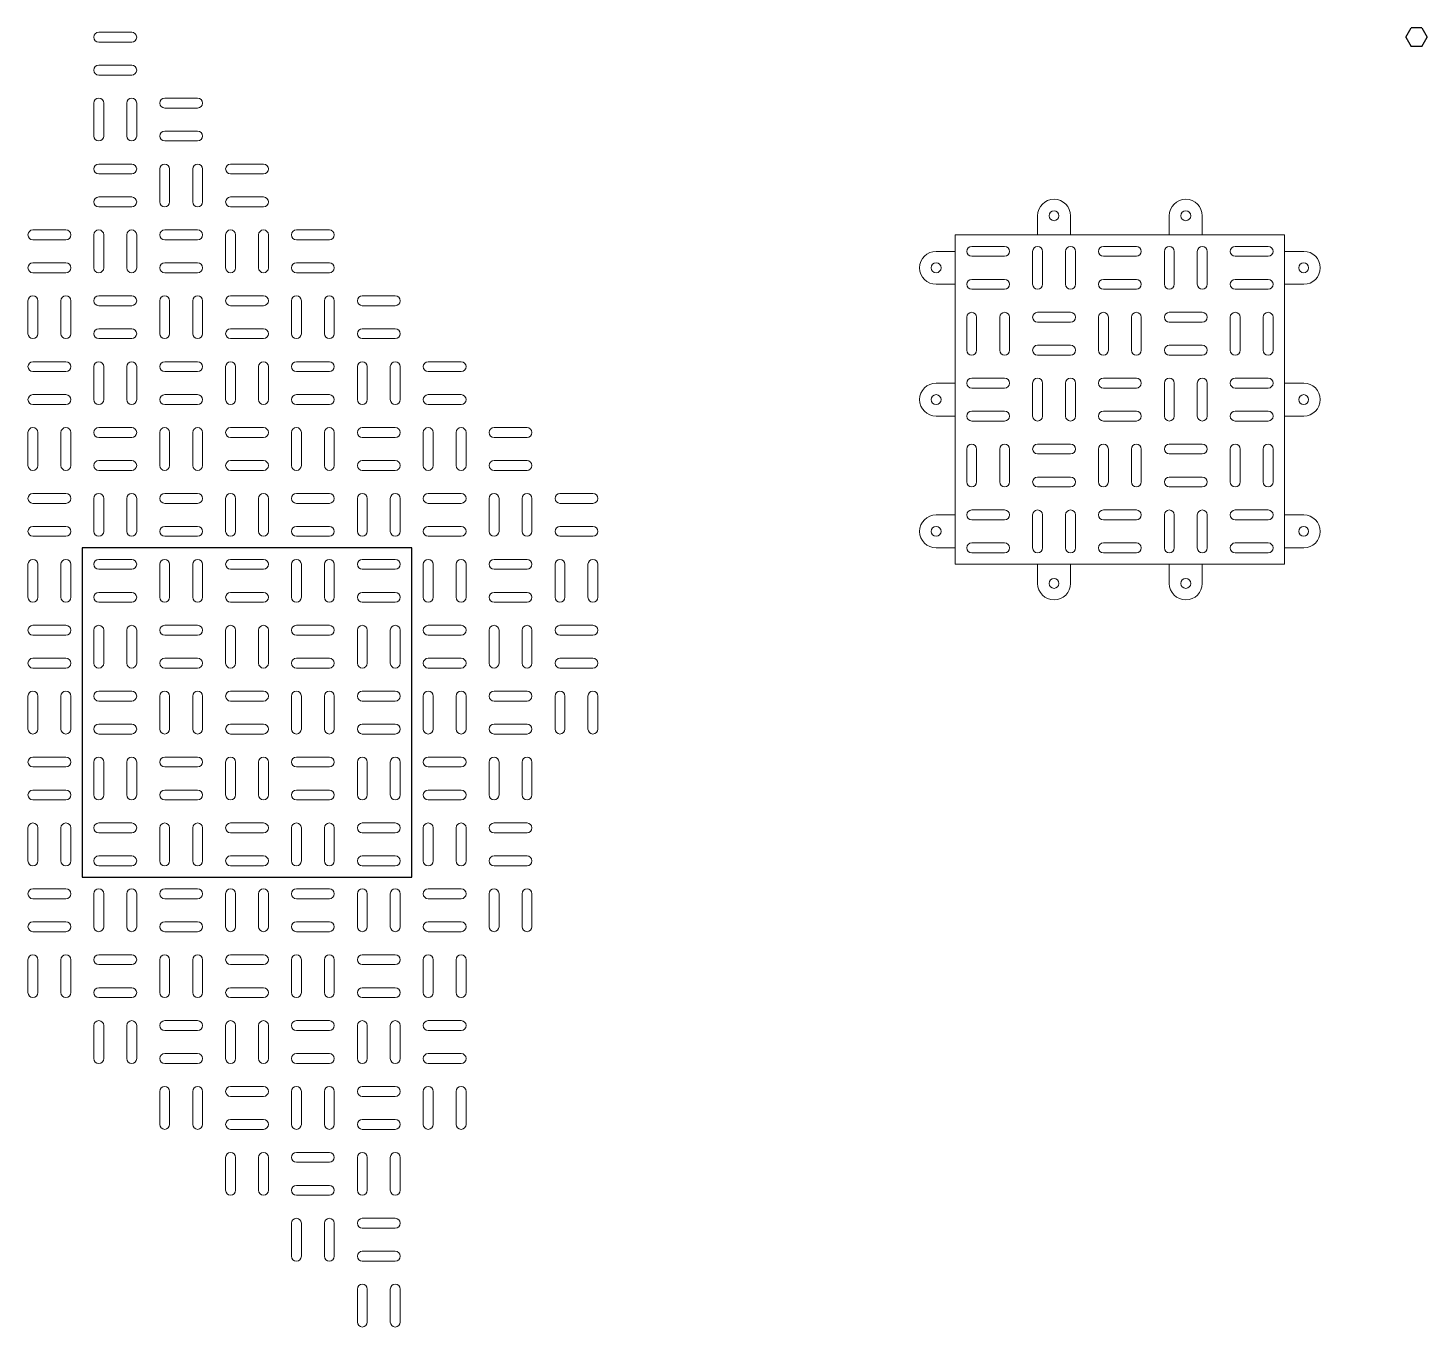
# Model space of a CAD drawing. Header units: millimetres. Extents: x -240 to 1172, y -616 to 250.
# Drawn here: x 568.5 to 993.2, y -581.5 to -187.2 of the extents above; entities that cross this region are included whole.
import ezdxf

# ---------------------------------------------------------------- set-up
doc = ezdxf.new("R2010")
doc.units = ezdxf.units.MM
doc.layers.get('0').update_dxf_attribs({"lineweight": 25, "true_color": 0xffffff})
doc.layers.add('20', color=3, linetype='Continuous', true_color=0x00ff00)
doc.layers.add('lazerCut', color=1, linetype='Continuous', lineweight=0, true_color=0xff0000)

# ---------------------------------------------------------------- blocks, each defined once
blk = doc.blocks.new('block 2')
at = {"layer": '20'}
for p, q in [((0, 6.47), (-2.8, 4.85)), ((-2.8, 1.62), (-2.8, 4.85)), ((0, 6.47), (2.8, 4.85)), ((2.8, 1.62), (2.8, 4.85)), ((-2.8, 1.62), (0, 0)), ((2.8, 1.62), (0, 0))]:
    blk.add_line(p, q, dxfattribs=at)
blk = doc.blocks.new('block 3')
at = {"layer": '20'}
blk.add_blockref('block 2', (0, -3.23), dxfattribs=at)

msp = doc.modelspace()

# ---------------------------------------------------------------- linework, layer by layer
for p, q in [((685, -345), (585, -345)), ((585, -345), (585, -445)), ((685, -445), (685, -345)), ((585, -445), (685, -445))]:
    msp.add_line(p, q)
at = {"layer": 'lazerCut'}
for p, q in [((600, -188.5), (590, -188.5)), ((590, -191.5), (600, -191.5)), ((600, -198.5), (590, -198.5)), ((590, -201.5), (600, -201.5)), ((588.5, -210), (588.5, -220)), ((591.5, -220), (591.5, -210)), ((598.5, -210), (598.5, -220)), ((601.5, -220), (601.5, -210)), ((620, -208.5), (610, -208.5)), ((610, -211.5), (620, -211.5)), ((620, -218.5), (610, -218.5)), ((610, -221.5), (620, -221.5)), ((600, -228.5), (590, -228.5)), ((640, -228.5), (630, -228.5)), ((590, -231.5), (600, -231.5)), ((608.5, -230), (608.5, -240)), ((611.5, -240), (611.5, -230)), ((618.5, -230), (618.5, -240)), ((621.5, -240), (621.5, -230)), ((630, -231.5), (640, -231.5)), ((600, -238.5), (590, -238.5)), ((590, -241.5), (600, -241.5)), ((640, -238.5), (630, -238.5)), ((630, -241.5), (640, -241.5)), ((875, -250), (875, -244.2)), ((885, -250), (885, -244.2)), ((915, -250), (915, -244.2)), ((925, -250), (925, -244.2)), ((580, -248.5), (570, -248.5)), ((588.5, -250), (588.5, -260)), ((591.5, -260), (591.5, -250)), ((598.5, -250), (598.5, -260)), ((601.5, -260), (601.5, -250)), ((620, -248.5), (610, -248.5)), ((628.5, -250), (628.5, -260)), ((631.5, -260), (631.5, -250)), ((638.5, -250), (638.5, -260)), ((641.5, -260), (641.5, -250)), ((660, -248.5), (650, -248.5)), ((950, -250), (850, -250)), ((850, -250), (850, -350)), ((950, -350), (950, -250)), ((570, -251.5), (580, -251.5)), ((610, -251.5), (620, -251.5)), ((650, -251.5), (660, -251.5)), ((865, -253.5), (855, -253.5)), ((905, -253.5), (895, -253.5)), ((945, -253.5), (935, -253.5)), ((580, -258.5), (570, -258.5)), ((620, -258.5), (610, -258.5)), ((660, -258.5), (650, -258.5)), ((850, -255), (844.2, -255)), ((855, -256.5), (865, -256.5)), ((873.5, -255), (873.5, -265)), ((876.5, -265), (876.5, -255)), ((883.5, -255), (883.5, -265)), ((886.5, -265), (886.5, -255)), ((895, -256.5), (905, -256.5)), ((913.5, -255), (913.5, -265)), ((916.5, -265), (916.5, -255)), ((923.5, -255), (923.5, -265)), ((926.5, -265), (926.5, -255)), ((935, -256.5), (945, -256.5)), ((950, -255), (955.8, -255)), ((570, -261.5), (580, -261.5)), ((610, -261.5), (620, -261.5)), ((650, -261.5), (660, -261.5)), ((850, -265), (844.2, -265)), ((865, -263.5), (855, -263.5)), ((855, -266.5), (865, -266.5)), ((905, -263.5), (895, -263.5)), ((895, -266.5), (905, -266.5)), ((945, -263.5), (935, -263.5)), ((935, -266.5), (945, -266.5)), ((950, -265), (955.8, -265)), ((568.5, -270), (568.5, -280)), ((571.5, -280), (571.5, -270)), ((578.5, -270), (578.5, -280)), ((581.5, -280), (581.5, -270)), ((600, -268.5), (590, -268.5)), ((590, -271.5), (600, -271.5)), ((608.5, -270), (608.5, -280)), ((611.5, -280), (611.5, -270)), ((618.5, -270), (618.5, -280)), ((621.5, -280), (621.5, -270)), ((640, -268.5), (630, -268.5)), ((630, -271.5), (640, -271.5)), ((648.5, -270), (648.5, -280)), ((651.5, -280), (651.5, -270)), ((658.5, -270), (658.5, -280)), ((661.5, -280), (661.5, -270)), ((680, -268.5), (670, -268.5)), ((670, -271.5), (680, -271.5)), ((853.5, -275), (853.5, -285)), ((856.5, -285), (856.5, -275)), ((863.5, -275), (863.5, -285)), ((866.5, -285), (866.5, -275)), ((885, -273.5), (875, -273.5)), ((893.5, -275), (893.5, -285)), ((896.5, -285), (896.5, -275)), ((903.5, -275), (903.5, -285)), ((906.5, -285), (906.5, -275)), ((925, -273.5), (915, -273.5)), ((933.5, -275), (933.5, -285)), ((936.5, -285), (936.5, -275)), ((943.5, -275), (943.5, -285)), ((946.5, -285), (946.5, -275)), ((600, -278.5), (590, -278.5)), ((640, -278.5), (630, -278.5)), ((680, -278.5), (670, -278.5)), ((875, -276.5), (885, -276.5)), ((915, -276.5), (925, -276.5)), ((590, -281.5), (600, -281.5)), ((630, -281.5), (640, -281.5)), ((670, -281.5), (680, -281.5)), ((885, -283.5), (875, -283.5)), ((925, -283.5), (915, -283.5)), ((580, -288.5), (570, -288.5)), ((620, -288.5), (610, -288.5)), ((660, -288.5), (650, -288.5)), ((700, -288.5), (690, -288.5)), ((875, -286.5), (885, -286.5)), ((915, -286.5), (925, -286.5)), ((570, -291.5), (580, -291.5)), ((588.5, -290), (588.5, -300)), ((591.5, -300), (591.5, -290)), ((598.5, -290), (598.5, -300)), ((601.5, -300), (601.5, -290)), ((610, -291.5), (620, -291.5)), ((628.5, -290), (628.5, -300)), ((631.5, -300), (631.5, -290)), ((638.5, -290), (638.5, -300)), ((641.5, -300), (641.5, -290)), ((650, -291.5), (660, -291.5)), ((668.5, -290), (668.5, -300)), ((671.5, -300), (671.5, -290)), ((678.5, -290), (678.5, -300)), ((681.5, -300), (681.5, -290)), ((690, -291.5), (700, -291.5)), ((850, -295), (844.2, -295)), ((865, -293.5), (855, -293.5)), ((855, -296.5), (865, -296.5)), ((873.5, -295), (873.5, -305)), ((876.5, -305), (876.5, -295)), ((883.5, -295), (883.5, -305)), ((886.5, -305), (886.5, -295)), ((905, -293.5), (895, -293.5)), ((895, -296.5), (905, -296.5)), ((913.5, -295), (913.5, -305)), ((916.5, -305), (916.5, -295)), ((923.5, -295), (923.5, -305)), ((926.5, -305), (926.5, -295)), ((945, -293.5), (935, -293.5)), ((935, -296.5), (945, -296.5)), ((950, -295), (955.8, -295)), ((580, -298.5), (570, -298.5)), ((570, -301.5), (580, -301.5)), ((620, -298.5), (610, -298.5)), ((610, -301.5), (620, -301.5)), ((660, -298.5), (650, -298.5)), ((650, -301.5), (660, -301.5)), ((700, -298.5), (690, -298.5)), ((690, -301.5), (700, -301.5)), ((850, -305), (844.2, -305)), ((865, -303.5), (855, -303.5)), ((905, -303.5), (895, -303.5)), ((945, -303.5), (935, -303.5)), ((950, -305), (955.8, -305)), ((568.5, -310), (568.5, -320)), ((571.5, -320), (571.5, -310)), ((578.5, -310), (578.5, -320)), ((581.5, -320), (581.5, -310)), ((600, -308.5), (590, -308.5)), ((608.5, -310), (608.5, -320)), ((611.5, -320), (611.5, -310)), ((618.5, -310), (618.5, -320)), ((621.5, -320), (621.5, -310)), ((640, -308.5), (630, -308.5)), ((648.5, -310), (648.5, -320)), ((651.5, -320), (651.5, -310)), ((658.5, -310), (658.5, -320)), ((661.5, -320), (661.5, -310)), ((680, -308.5), (670, -308.5)), ((688.5, -310), (688.5, -320)), ((691.5, -320), (691.5, -310)), ((698.5, -310), (698.5, -320)), ((701.5, -320), (701.5, -310)), ((720, -308.5), (710, -308.5)), ((855, -306.5), (865, -306.5)), ((895, -306.5), (905, -306.5)), ((935, -306.5), (945, -306.5)), ((590, -311.5), (600, -311.5)), ((630, -311.5), (640, -311.5)), ((670, -311.5), (680, -311.5)), ((710, -311.5), (720, -311.5)), ((885, -313.5), (875, -313.5)), ((925, -313.5), (915, -313.5)), ((600, -318.5), (590, -318.5)), ((640, -318.5), (630, -318.5)), ((680, -318.5), (670, -318.5)), ((720, -318.5), (710, -318.5)), ((853.5, -315), (853.5, -325)), ((856.5, -325), (856.5, -315)), ((863.5, -315), (863.5, -325)), ((866.5, -325), (866.5, -315)), ((875, -316.5), (885, -316.5)), ((893.5, -315), (893.5, -325)), ((896.5, -325), (896.5, -315)), ((903.5, -315), (903.5, -325)), ((906.5, -325), (906.5, -315)), ((915, -316.5), (925, -316.5)), ((933.5, -315), (933.5, -325)), ((936.5, -325), (936.5, -315)), ((943.5, -315), (943.5, -325)), ((946.5, -325), (946.5, -315)), ((590, -321.5), (600, -321.5)), ((630, -321.5), (640, -321.5)), ((670, -321.5), (680, -321.5)), ((710, -321.5), (720, -321.5)), ((885, -323.5), (875, -323.5)), ((875, -326.5), (885, -326.5)), ((925, -323.5), (915, -323.5)), ((915, -326.5), (925, -326.5)), ((580, -328.5), (570, -328.5)), ((588.5, -330), (588.5, -340)), ((591.5, -340), (591.5, -330)), ((598.5, -330), (598.5, -340)), ((601.5, -340), (601.5, -330)), ((620, -328.5), (610, -328.5)), ((628.5, -330), (628.5, -340)), ((631.5, -340), (631.5, -330)), ((638.5, -330), (638.5, -340)), ((641.5, -340), (641.5, -330)), ((660, -328.5), (650, -328.5)), ((668.5, -330), (668.5, -340)), ((671.5, -340), (671.5, -330)), ((678.5, -330), (678.5, -340)), ((681.5, -340), (681.5, -330)), ((700, -328.5), (690, -328.5)), ((708.5, -330), (708.5, -340)), ((711.5, -340), (711.5, -330)), ((718.5, -330), (718.5, -340)), ((721.5, -340), (721.5, -330)), ((740, -328.5), (730, -328.5)), ((570, -331.5), (580, -331.5)), ((610, -331.5), (620, -331.5)), ((650, -331.5), (660, -331.5)), ((690, -331.5), (700, -331.5)), ((730, -331.5), (740, -331.5)), ((850, -335), (844.2, -335)), ((865, -333.5), (855, -333.5)), ((873.5, -335), (873.5, -345)), ((876.5, -345), (876.5, -335)), ((883.5, -335), (883.5, -345)), ((886.5, -345), (886.5, -335)), ((905, -333.5), (895, -333.5)), ((913.5, -335), (913.5, -345)), ((916.5, -345), (916.5, -335)), ((923.5, -335), (923.5, -345)), ((926.5, -345), (926.5, -335)), ((945, -333.5), (935, -333.5)), ((950, -335), (955.8, -335)), ((580, -338.5), (570, -338.5)), ((620, -338.5), (610, -338.5)), ((660, -338.5), (650, -338.5)), ((700, -338.5), (690, -338.5)), ((740, -338.5), (730, -338.5)), ((855, -336.5), (865, -336.5)), ((895, -336.5), (905, -336.5)), ((935, -336.5), (945, -336.5)), ((570, -341.5), (580, -341.5)), ((610, -341.5), (620, -341.5)), ((650, -341.5), (660, -341.5)), ((690, -341.5), (700, -341.5)), ((730, -341.5), (740, -341.5)), ((865, -343.5), (855, -343.5)), ((905, -343.5), (895, -343.5)), ((945, -343.5), (935, -343.5)), ((850, -345), (844.2, -345)), ((855, -346.5), (865, -346.5)), ((895, -346.5), (905, -346.5)), ((935, -346.5), (945, -346.5)), ((950, -345), (955.8, -345)), ((568.5, -350), (568.5, -360)), ((571.5, -360), (571.5, -350)), ((578.5, -350), (578.5, -360)), ((581.5, -360), (581.5, -350)), ((600, -348.5), (590, -348.5)), ((590, -351.5), (600, -351.5)), ((608.5, -350), (608.5, -360)), ((611.5, -360), (611.5, -350)), ((618.5, -350), (618.5, -360)), ((621.5, -360), (621.5, -350)), ((640, -348.5), (630, -348.5)), ((630, -351.5), (640, -351.5)), ((648.5, -350), (648.5, -360)), ((651.5, -360), (651.5, -350)), ((658.5, -350), (658.5, -360)), ((661.5, -360), (661.5, -350)), ((680, -348.5), (670, -348.5)), ((670, -351.5), (680, -351.5)), ((688.5, -350), (688.5, -360)), ((691.5, -360), (691.5, -350)), ((698.5, -350), (698.5, -360)), ((701.5, -360), (701.5, -350)), ((720, -348.5), (710, -348.5)), ((710, -351.5), (720, -351.5)), ((728.5, -350), (728.5, -360)), ((731.5, -360), (731.5, -350)), ((738.5, -350), (738.5, -360)), ((741.5, -360), (741.5, -350)), ((850, -350), (950, -350)), ((875, -350), (875, -355.8)), ((885, -350), (885, -355.8)), ((915, -350), (915, -355.8)), ((925, -350), (925, -355.8)), ((600, -358.5), (590, -358.5)), ((640, -358.5), (630, -358.5)), ((680, -358.5), (670, -358.5)), ((720, -358.5), (710, -358.5)), ((590, -361.5), (600, -361.5)), ((630, -361.5), (640, -361.5)), ((670, -361.5), (680, -361.5)), ((710, -361.5), (720, -361.5)), ((580, -368.5), (570, -368.5)), ((620, -368.5), (610, -368.5)), ((660, -368.5), (650, -368.5)), ((700, -368.5), (690, -368.5)), ((740, -368.5), (730, -368.5)), ((570, -371.5), (580, -371.5)), ((588.5, -370), (588.5, -380)), ((591.5, -380), (591.5, -370)), ((598.5, -370), (598.5, -380)), ((601.5, -380), (601.5, -370)), ((610, -371.5), (620, -371.5)), ((628.5, -370), (628.5, -380)), ((631.5, -380), (631.5, -370)), ((638.5, -370), (638.5, -380)), ((641.5, -380), (641.5, -370)), ((650, -371.5), (660, -371.5)), ((668.5, -370), (668.5, -380)), ((671.5, -380), (671.5, -370)), ((678.5, -370), (678.5, -380)), ((681.5, -380), (681.5, -370)), ((690, -371.5), (700, -371.5)), ((708.5, -370), (708.5, -380)), ((711.5, -380), (711.5, -370)), ((718.5, -370), (718.5, -380)), ((721.5, -380), (721.5, -370)), ((730, -371.5), (740, -371.5)), ((580, -378.5), (570, -378.5)), ((570, -381.5), (580, -381.5)), ((620, -378.5), (610, -378.5)), ((610, -381.5), (620, -381.5)), ((660, -378.5), (650, -378.5)), ((650, -381.5), (660, -381.5)), ((700, -378.5), (690, -378.5)), ((690, -381.5), (700, -381.5)), ((740, -378.5), (730, -378.5)), ((730, -381.5), (740, -381.5)), ((568.5, -390), (568.5, -400)), ((571.5, -400), (571.5, -390)), ((578.5, -390), (578.5, -400)), ((581.5, -400), (581.5, -390)), ((600, -388.5), (590, -388.5)), ((608.5, -390), (608.5, -400)), ((611.5, -400), (611.5, -390)), ((618.5, -390), (618.5, -400)), ((621.5, -400), (621.5, -390)), ((640, -388.5), (630, -388.5)), ((648.5, -390), (648.5, -400)), ((651.5, -400), (651.5, -390)), ((658.5, -390), (658.5, -400)), ((661.5, -400), (661.5, -390)), ((680, -388.5), (670, -388.5)), ((688.5, -390), (688.5, -400)), ((691.5, -400), (691.5, -390)), ((698.5, -390), (698.5, -400)), ((701.5, -400), (701.5, -390)), ((720, -388.5), (710, -388.5)), ((728.5, -390), (728.5, -400)), ((731.5, -400), (731.5, -390)), ((738.5, -390), (738.5, -400)), ((741.5, -400), (741.5, -390)), ((590, -391.5), (600, -391.5)), ((630, -391.5), (640, -391.5)), ((670, -391.5), (680, -391.5)), ((710, -391.5), (720, -391.5)), ((600, -398.5), (590, -398.5)), ((640, -398.5), (630, -398.5)), ((680, -398.5), (670, -398.5)), ((720, -398.5), (710, -398.5)), ((590, -401.5), (600, -401.5)), ((630, -401.5), (640, -401.5)), ((670, -401.5), (680, -401.5)), ((710, -401.5), (720, -401.5)), ((580, -408.5), (570, -408.5)), ((570, -411.5), (580, -411.5)), ((588.5, -410), (588.5, -420)), ((591.5, -420), (591.5, -410)), ((598.5, -410), (598.5, -420)), ((601.5, -420), (601.5, -410)), ((620, -408.5), (610, -408.5)), ((610, -411.5), (620, -411.5)), ((628.5, -410), (628.5, -420)), ((631.5, -420), (631.5, -410)), ((638.5, -410), (638.5, -420)), ((641.5, -420), (641.5, -410)), ((660, -408.5), (650, -408.5)), ((650, -411.5), (660, -411.5)), ((668.5, -410), (668.5, -420)), ((671.5, -420), (671.5, -410)), ((678.5, -410), (678.5, -420)), ((681.5, -420), (681.5, -410)), ((700, -408.5), (690, -408.5)), ((690, -411.5), (700, -411.5)), ((708.5, -410), (708.5, -420)), ((711.5, -420), (711.5, -410)), ((718.5, -410), (718.5, -420)), ((721.5, -420), (721.5, -410)), ((580, -418.5), (570, -418.5)), ((620, -418.5), (610, -418.5)), ((660, -418.5), (650, -418.5)), ((700, -418.5), (690, -418.5)), ((570, -421.5), (580, -421.5)), ((610, -421.5), (620, -421.5)), ((650, -421.5), (660, -421.5)), ((690, -421.5), (700, -421.5)), ((600, -428.5), (590, -428.5)), ((640, -428.5), (630, -428.5)), ((680, -428.5), (670, -428.5)), ((720, -428.5), (710, -428.5)), ((568.5, -430), (568.5, -440)), ((571.5, -440), (571.5, -430)), ((578.5, -430), (578.5, -440)), ((581.5, -440), (581.5, -430)), ((590, -431.5), (600, -431.5)), ((608.5, -430), (608.5, -440)), ((611.5, -440), (611.5, -430)), ((618.5, -430), (618.5, -440)), ((621.5, -440), (621.5, -430)), ((630, -431.5), (640, -431.5)), ((648.5, -430), (648.5, -440)), ((651.5, -440), (651.5, -430)), ((658.5, -430), (658.5, -440)), ((661.5, -440), (661.5, -430)), ((670, -431.5), (680, -431.5)), ((688.5, -430), (688.5, -440)), ((691.5, -440), (691.5, -430)), ((698.5, -430), (698.5, -440)), ((701.5, -440), (701.5, -430)), ((710, -431.5), (720, -431.5)), ((600, -438.5), (590, -438.5)), ((590, -441.5), (600, -441.5)), ((640, -438.5), (630, -438.5)), ((630, -441.5), (640, -441.5)), ((680, -438.5), (670, -438.5)), ((670, -441.5), (680, -441.5)), ((720, -438.5), (710, -438.5)), ((710, -441.5), (720, -441.5)), ((580, -448.5), (570, -448.5)), ((588.5, -450), (588.5, -460)), ((591.5, -460), (591.5, -450)), ((598.5, -450), (598.5, -460)), ((601.5, -460), (601.5, -450)), ((620, -448.5), (610, -448.5)), ((628.5, -450), (628.5, -460)), ((631.5, -460), (631.5, -450)), ((638.5, -450), (638.5, -460)), ((641.5, -460), (641.5, -450)), ((660, -448.5), (650, -448.5)), ((668.5, -450), (668.5, -460)), ((671.5, -460), (671.5, -450)), ((678.5, -450), (678.5, -460)), ((681.5, -460), (681.5, -450)), ((700, -448.5), (690, -448.5)), ((708.5, -450), (708.5, -460)), ((711.5, -460), (711.5, -450)), ((718.5, -450), (718.5, -460)), ((721.5, -460), (721.5, -450)), ((570, -451.5), (580, -451.5)), ((610, -451.5), (620, -451.5)), ((650, -451.5), (660, -451.5)), ((690, -451.5), (700, -451.5)), ((580, -458.5), (570, -458.5)), ((620, -458.5), (610, -458.5)), ((660, -458.5), (650, -458.5)), ((700, -458.5), (690, -458.5)), ((570, -461.5), (580, -461.5)), ((610, -461.5), (620, -461.5)), ((650, -461.5), (660, -461.5)), ((690, -461.5), (700, -461.5)), ((568.5, -470), (568.5, -480)), ((571.5, -480), (571.5, -470)), ((578.5, -470), (578.5, -480)), ((581.5, -480), (581.5, -470)), ((600, -468.5), (590, -468.5)), ((608.5, -470), (608.5, -480)), ((611.5, -480), (611.5, -470)), ((618.5, -470), (618.5, -480)), ((621.5, -480), (621.5, -470)), ((640, -468.5), (630, -468.5)), ((648.5, -470), (648.5, -480)), ((651.5, -480), (651.5, -470)), ((658.5, -470), (658.5, -480)), ((661.5, -480), (661.5, -470)), ((680, -468.5), (670, -468.5)), ((688.5, -470), (688.5, -480)), ((691.5, -480), (691.5, -470)), ((698.5, -470), (698.5, -480)), ((701.5, -480), (701.5, -470)), ((590, -471.5), (600, -471.5)), ((630, -471.5), (640, -471.5)), ((670, -471.5), (680, -471.5)), ((600, -478.5), (590, -478.5)), ((640, -478.5), (630, -478.5)), ((680, -478.5), (670, -478.5)), ((590, -481.5), (600, -481.5)), ((630, -481.5), (640, -481.5)), ((670, -481.5), (680, -481.5)), ((588.5, -490), (588.5, -500)), ((591.5, -500), (591.5, -490)), ((598.5, -490), (598.5, -500)), ((601.5, -500), (601.5, -490)), ((620, -488.5), (610, -488.5)), ((610, -491.5), (620, -491.5)), ((628.5, -490), (628.5, -500)), ((631.5, -500), (631.5, -490)), ((638.5, -490), (638.5, -500)), ((641.5, -500), (641.5, -490)), ((660, -488.5), (650, -488.5)), ((650, -491.5), (660, -491.5)), ((668.5, -490), (668.5, -500)), ((671.5, -500), (671.5, -490)), ((678.5, -490), (678.5, -500)), ((681.5, -500), (681.5, -490)), ((700, -488.5), (690, -488.5)), ((690, -491.5), (700, -491.5)), ((620, -498.5), (610, -498.5)), ((660, -498.5), (650, -498.5)), ((700, -498.5), (690, -498.5)), ((610, -501.5), (620, -501.5)), ((650, -501.5), (660, -501.5)), ((690, -501.5), (700, -501.5)), ((640, -508.5), (630, -508.5)), ((680, -508.5), (670, -508.5)), ((608.5, -510), (608.5, -520)), ((611.5, -520), (611.5, -510)), ((618.5, -510), (618.5, -520)), ((621.5, -520), (621.5, -510)), ((630, -511.5), (640, -511.5)), ((648.5, -510), (648.5, -520)), ((651.5, -520), (651.5, -510)), ((658.5, -510), (658.5, -520)), ((661.5, -520), (661.5, -510)), ((670, -511.5), (680, -511.5)), ((688.5, -510), (688.5, -520)), ((691.5, -520), (691.5, -510)), ((698.5, -510), (698.5, -520)), ((701.5, -520), (701.5, -510)), ((640, -518.5), (630, -518.5)), ((630, -521.5), (640, -521.5)), ((680, -518.5), (670, -518.5)), ((670, -521.5), (680, -521.5)), ((628.5, -530), (628.5, -540)), ((631.5, -540), (631.5, -530)), ((638.5, -530), (638.5, -540)), ((641.5, -540), (641.5, -530)), ((660, -528.5), (650, -528.5)), ((668.5, -530), (668.5, -540)), ((671.5, -540), (671.5, -530)), ((678.5, -530), (678.5, -540)), ((681.5, -540), (681.5, -530)), ((650, -531.5), (660, -531.5)), ((660, -538.5), (650, -538.5)), ((650, -541.5), (660, -541.5)), ((648.5, -550), (648.5, -560)), ((651.5, -560), (651.5, -550)), ((658.5, -550), (658.5, -560)), ((661.5, -560), (661.5, -550)), ((680, -548.5), (670, -548.5)), ((670, -551.5), (680, -551.5)), ((680, -558.5), (670, -558.5)), ((670, -561.5), (680, -561.5)), ((668.5, -570), (668.5, -580)), ((671.5, -580), (671.5, -570)), ((678.5, -570), (678.5, -580)), ((681.5, -580), (681.5, -570))]:
    msp.add_line(p, q, dxfattribs=at)
for centre in [(880, -244.2), (920, -244.2), (844.2, -260), (955.8, -260), (844.2, -300), (955.8, -300), (844.2, -340), (955.8, -340), (880, -355.8), (920, -355.8)]:
    msp.add_circle(centre, 1.5, dxfattribs=at)
for centre, radius, start, end in [((590, -190), 1.5, 90, 270), ((600, -190), 1.5, 270, 90), ((590, -200), 1.5, 90, 270), ((600, -200), 1.5, 270, 90), ((590, -210), 1.5, 0, 180), ((600, -210), 1.5, 0, 180), ((610, -210), 1.5, 90, 270), ((620, -210), 1.5, 270, 90), ((590, -220), 1.5, 180, 0), ((600, -220), 1.5, 180, 0), ((610, -220), 1.5, 90, 270), ((620, -220), 1.5, 270, 90), ((590, -230), 1.5, 90, 270), ((600, -230), 1.5, 270, 90), ((610, -230), 1.5, 0, 180), ((620, -230), 1.5, 0, 180), ((630, -230), 1.5, 90, 270), ((640, -230), 1.5, 270, 90), ((590, -240), 1.5, 90, 270), ((600, -240), 1.5, 270, 90), ((610, -240), 1.5, 180, 0), ((620, -240), 1.5, 180, 0), ((630, -240), 1.5, 90, 270), ((640, -240), 1.5, 270, 90), ((880, -244.2), 5, 0, 180), ((920, -244.2), 5, 0, 180), ((570, -250), 1.5, 90, 270), ((580, -250), 1.5, 270, 90), ((590, -250), 1.5, 0, 180), ((600, -250), 1.5, 0, 180), ((610, -250), 1.5, 90, 270), ((620, -250), 1.5, 270, 90), ((630, -250), 1.5, 0, 180), ((640, -250), 1.5, 0, 180), ((650, -250), 1.5, 90, 270), ((660, -250), 1.5, 270, 90), ((855, -255), 1.5, 90, 270), ((865, -255), 1.5, 270, 90), ((875, -255), 1.5, 0, 180), ((885, -255), 1.5, 0, 180), ((895, -255), 1.5, 90, 270), ((905, -255), 1.5, 270, 90), ((915, -255), 1.5, 0, 180), ((925, -255), 1.5, 0, 180), ((935, -255), 1.5, 90, 270), ((945, -255), 1.5, 270, 90), ((570, -260), 1.5, 90, 270), ((580, -260), 1.5, 270, 90), ((610, -260), 1.5, 90, 270), ((620, -260), 1.5, 270, 90), ((650, -260), 1.5, 90, 270), ((660, -260), 1.5, 270, 90), ((844.2, -260), 5, 90, 270), ((955.8, -260), 5, 270, 90), ((590, -260), 1.5, 180, 0), ((600, -260), 1.5, 180, 0), ((630, -260), 1.5, 180, 0), ((640, -260), 1.5, 180, 0), ((855, -265), 1.5, 90, 270), ((865, -265), 1.5, 270, 90), ((875, -265), 1.5, 180, 0), ((885, -265), 1.5, 180, 0), ((895, -265), 1.5, 90, 270), ((905, -265), 1.5, 270, 90), ((915, -265), 1.5, 180, 0), ((925, -265), 1.5, 180, 0), ((935, -265), 1.5, 90, 270), ((945, -265), 1.5, 270, 90), ((570, -270), 1.5, 0, 180), ((580, -270), 1.5, 0, 180), ((590, -270), 1.5, 90, 270), ((600, -270), 1.5, 270, 90), ((610, -270), 1.5, 0, 180), ((620, -270), 1.5, 0, 180), ((630, -270), 1.5, 90, 270), ((640, -270), 1.5, 270, 90), ((650, -270), 1.5, 0, 180), ((660, -270), 1.5, 0, 180), ((670, -270), 1.5, 90, 270), ((680, -270), 1.5, 270, 90), ((855, -275), 1.5, 0, 180), ((865, -275), 1.5, 0, 180), ((875, -275), 1.5, 90, 270), ((885, -275), 1.5, 270, 90), ((895, -275), 1.5, 0, 180), ((905, -275), 1.5, 0, 180), ((915, -275), 1.5, 90, 270), ((925, -275), 1.5, 270, 90), ((935, -275), 1.5, 0, 180), ((945, -275), 1.5, 0, 180), ((570, -280), 1.5, 180, 0), ((580, -280), 1.5, 180, 0), ((590, -280), 1.5, 90, 270), ((600, -280), 1.5, 270, 90), ((610, -280), 1.5, 180, 0), ((620, -280), 1.5, 180, 0), ((630, -280), 1.5, 90, 270), ((640, -280), 1.5, 270, 90), ((650, -280), 1.5, 180, 0), ((660, -280), 1.5, 180, 0), ((670, -280), 1.5, 90, 270), ((680, -280), 1.5, 270, 90), ((875, -285), 1.5, 90, 270), ((885, -285), 1.5, 270, 90), ((915, -285), 1.5, 90, 270), ((925, -285), 1.5, 270, 90), ((570, -290), 1.5, 90, 270), ((580, -290), 1.5, 270, 90), ((590, -290), 1.5, 0, 180), ((600, -290), 1.5, 0, 180), ((610, -290), 1.5, 90, 270), ((620, -290), 1.5, 270, 90), ((630, -290), 1.5, 0, 180), ((640, -290), 1.5, 0, 180), ((650, -290), 1.5, 90, 270), ((660, -290), 1.5, 270, 90), ((670, -290), 1.5, 0, 180), ((680, -290), 1.5, 0, 180), ((690, -290), 1.5, 90, 270), ((700, -290), 1.5, 270, 90), ((855, -285), 1.5, 180, 0), ((865, -285), 1.5, 180, 0), ((895, -285), 1.5, 180, 0), ((905, -285), 1.5, 180, 0), ((935, -285), 1.5, 180, 0), ((945, -285), 1.5, 180, 0), ((844.2, -300), 5, 90, 270), ((855, -295), 1.5, 90, 270), ((865, -295), 1.5, 270, 90), ((875, -295), 1.5, 0, 180), ((885, -295), 1.5, 0, 180), ((895, -295), 1.5, 90, 270), ((905, -295), 1.5, 270, 90), ((915, -295), 1.5, 0, 180), ((925, -295), 1.5, 0, 180), ((935, -295), 1.5, 90, 270), ((945, -295), 1.5, 270, 90), ((955.8, -300), 5, 270, 90), ((570, -300), 1.5, 90, 270), ((580, -300), 1.5, 270, 90), ((590, -300), 1.5, 180, 0), ((600, -300), 1.5, 180, 0), ((610, -300), 1.5, 90, 270), ((620, -300), 1.5, 270, 90), ((630, -300), 1.5, 180, 0), ((640, -300), 1.5, 180, 0), ((650, -300), 1.5, 90, 270), ((660, -300), 1.5, 270, 90), ((670, -300), 1.5, 180, 0), ((680, -300), 1.5, 180, 0), ((690, -300), 1.5, 90, 270), ((700, -300), 1.5, 270, 90), ((855, -305), 1.5, 90, 270), ((865, -305), 1.5, 270, 90), ((875, -305), 1.5, 180, 0), ((885, -305), 1.5, 180, 0), ((895, -305), 1.5, 90, 270), ((905, -305), 1.5, 270, 90), ((915, -305), 1.5, 180, 0), ((925, -305), 1.5, 180, 0), ((935, -305), 1.5, 90, 270), ((945, -305), 1.5, 270, 90), ((570, -310), 1.5, 0, 180), ((580, -310), 1.5, 0, 180), ((590, -310), 1.5, 90, 270), ((600, -310), 1.5, 270, 90), ((610, -310), 1.5, 0, 180), ((620, -310), 1.5, 0, 180), ((630, -310), 1.5, 90, 270), ((640, -310), 1.5, 270, 90), ((650, -310), 1.5, 0, 180), ((660, -310), 1.5, 0, 180), ((670, -310), 1.5, 90, 270), ((680, -310), 1.5, 270, 90), ((690, -310), 1.5, 0, 180), ((700, -310), 1.5, 0, 180), ((710, -310), 1.5, 90, 270), ((720, -310), 1.5, 270, 90), ((855, -315), 1.5, 0, 180), ((865, -315), 1.5, 0, 180), ((875, -315), 1.5, 90, 270), ((885, -315), 1.5, 270, 90), ((895, -315), 1.5, 0, 180), ((905, -315), 1.5, 0, 180), ((915, -315), 1.5, 90, 270), ((925, -315), 1.5, 270, 90), ((935, -315), 1.5, 0, 180), ((945, -315), 1.5, 0, 180), ((590, -320), 1.5, 90, 270), ((600, -320), 1.5, 270, 90), ((630, -320), 1.5, 90, 270), ((640, -320), 1.5, 270, 90), ((670, -320), 1.5, 90, 270), ((680, -320), 1.5, 270, 90), ((710, -320), 1.5, 90, 270), ((720, -320), 1.5, 270, 90), ((570, -320), 1.5, 180, 0), ((580, -320), 1.5, 180, 0), ((610, -320), 1.5, 180, 0), ((620, -320), 1.5, 180, 0), ((650, -320), 1.5, 180, 0), ((660, -320), 1.5, 180, 0), ((690, -320), 1.5, 180, 0), ((700, -320), 1.5, 180, 0), ((855, -325), 1.5, 180, 0), ((865, -325), 1.5, 180, 0), ((875, -325), 1.5, 90, 270), ((885, -325), 1.5, 270, 90), ((895, -325), 1.5, 180, 0), ((905, -325), 1.5, 180, 0), ((915, -325), 1.5, 90, 270), ((925, -325), 1.5, 270, 90), ((935, -325), 1.5, 180, 0), ((945, -325), 1.5, 180, 0), ((570, -330), 1.5, 90, 270), ((580, -330), 1.5, 270, 90), ((590, -330), 1.5, 0, 180), ((600, -330), 1.5, 0, 180), ((610, -330), 1.5, 90, 270), ((620, -330), 1.5, 270, 90), ((630, -330), 1.5, 0, 180), ((640, -330), 1.5, 0, 180), ((650, -330), 1.5, 90, 270), ((660, -330), 1.5, 270, 90), ((670, -330), 1.5, 0, 180), ((680, -330), 1.5, 0, 180), ((690, -330), 1.5, 90, 270), ((700, -330), 1.5, 270, 90), ((710, -330), 1.5, 0, 180), ((720, -330), 1.5, 0, 180), ((730, -330), 1.5, 90, 270), ((740, -330), 1.5, 270, 90), ((844.2, -340), 5, 90, 270), ((855, -335), 1.5, 90, 270), ((865, -335), 1.5, 270, 90), ((875, -335), 1.5, 0, 180), ((885, -335), 1.5, 0, 180), ((895, -335), 1.5, 90, 270), ((905, -335), 1.5, 270, 90), ((915, -335), 1.5, 0, 180), ((925, -335), 1.5, 0, 180), ((935, -335), 1.5, 90, 270), ((945, -335), 1.5, 270, 90), ((955.8, -340), 5, 270, 90), ((570, -340), 1.5, 90, 270), ((580, -340), 1.5, 270, 90), ((610, -340), 1.5, 90, 270), ((620, -340), 1.5, 270, 90), ((650, -340), 1.5, 90, 270), ((660, -340), 1.5, 270, 90), ((690, -340), 1.5, 90, 270), ((700, -340), 1.5, 270, 90), ((730, -340), 1.5, 90, 270), ((740, -340), 1.5, 270, 90), ((590, -340), 1.5, 180, 0), ((600, -340), 1.5, 180, 0), ((630, -340), 1.5, 180, 0), ((640, -340), 1.5, 180, 0), ((670, -340), 1.5, 180, 0), ((680, -340), 1.5, 180, 0), ((710, -340), 1.5, 180, 0), ((720, -340), 1.5, 180, 0), ((855, -345), 1.5, 90, 270), ((865, -345), 1.5, 270, 90), ((895, -345), 1.5, 90, 270), ((905, -345), 1.5, 270, 90), ((935, -345), 1.5, 90, 270), ((945, -345), 1.5, 270, 90), ((875, -345), 1.5, 180, 0), ((885, -345), 1.5, 180, 0), ((915, -345), 1.5, 180, 0), ((925, -345), 1.5, 180, 0), ((570, -350), 1.5, 0, 180), ((580, -350), 1.5, 0, 180), ((590, -350), 1.5, 90, 270), ((600, -350), 1.5, 270, 90), ((610, -350), 1.5, 0, 180), ((620, -350), 1.5, 0, 180), ((630, -350), 1.5, 90, 270), ((640, -350), 1.5, 270, 90), ((650, -350), 1.5, 0, 180), ((660, -350), 1.5, 0, 180), ((670, -350), 1.5, 90, 270), ((680, -350), 1.5, 270, 90), ((690, -350), 1.5, 0, 180), ((700, -350), 1.5, 0, 180), ((710, -350), 1.5, 90, 270), ((720, -350), 1.5, 270, 90), ((730, -350), 1.5, 0, 180), ((740, -350), 1.5, 0, 180), ((880, -355.8), 5, 180, 0), ((920, -355.8), 5, 180, 0), ((570, -360), 1.5, 180, 0), ((580, -360), 1.5, 180, 0), ((590, -360), 1.5, 90, 270), ((600, -360), 1.5, 270, 90), ((610, -360), 1.5, 180, 0), ((620, -360), 1.5, 180, 0), ((630, -360), 1.5, 90, 270), ((640, -360), 1.5, 270, 90), ((650, -360), 1.5, 180, 0), ((660, -360), 1.5, 180, 0), ((670, -360), 1.5, 90, 270), ((680, -360), 1.5, 270, 90), ((690, -360), 1.5, 180, 0), ((700, -360), 1.5, 180, 0), ((710, -360), 1.5, 90, 270), ((720, -360), 1.5, 270, 90), ((730, -360), 1.5, 180, 0), ((740, -360), 1.5, 180, 0), ((570, -370), 1.5, 90, 270), ((580, -370), 1.5, 270, 90), ((590, -370), 1.5, 0, 180), ((600, -370), 1.5, 0, 180), ((610, -370), 1.5, 90, 270), ((620, -370), 1.5, 270, 90), ((630, -370), 1.5, 0, 180), ((640, -370), 1.5, 0, 180), ((650, -370), 1.5, 90, 270), ((660, -370), 1.5, 270, 90), ((670, -370), 1.5, 0, 180), ((680, -370), 1.5, 0, 180), ((690, -370), 1.5, 90, 270), ((700, -370), 1.5, 270, 90), ((710, -370), 1.5, 0, 180), ((720, -370), 1.5, 0, 180), ((730, -370), 1.5, 90, 270), ((740, -370), 1.5, 270, 90), ((570, -380), 1.5, 90, 270), ((580, -380), 1.5, 270, 90), ((590, -380), 1.5, 180, 0), ((600, -380), 1.5, 180, 0), ((610, -380), 1.5, 90, 270), ((620, -380), 1.5, 270, 90), ((630, -380), 1.5, 180, 0), ((640, -380), 1.5, 180, 0), ((650, -380), 1.5, 90, 270), ((660, -380), 1.5, 270, 90), ((670, -380), 1.5, 180, 0), ((680, -380), 1.5, 180, 0), ((690, -380), 1.5, 90, 270), ((700, -380), 1.5, 270, 90), ((710, -380), 1.5, 180, 0), ((720, -380), 1.5, 180, 0), ((730, -380), 1.5, 90, 270), ((740, -380), 1.5, 270, 90), ((570, -390), 1.5, 0, 180), ((580, -390), 1.5, 0, 180), ((590, -390), 1.5, 90, 270), ((600, -390), 1.5, 270, 90), ((610, -390), 1.5, 0, 180), ((620, -390), 1.5, 0, 180), ((630, -390), 1.5, 90, 270), ((640, -390), 1.5, 270, 90), ((650, -390), 1.5, 0, 180), ((660, -390), 1.5, 0, 180), ((670, -390), 1.5, 90, 270), ((680, -390), 1.5, 270, 90), ((690, -390), 1.5, 0, 180), ((700, -390), 1.5, 0, 180), ((710, -390), 1.5, 90, 270), ((720, -390), 1.5, 270, 90), ((730, -390), 1.5, 0, 180), ((740, -390), 1.5, 0, 180), ((590, -400), 1.5, 90, 270), ((600, -400), 1.5, 270, 90), ((630, -400), 1.5, 90, 270), ((640, -400), 1.5, 270, 90), ((670, -400), 1.5, 90, 270), ((680, -400), 1.5, 270, 90), ((710, -400), 1.5, 90, 270), ((720, -400), 1.5, 270, 90), ((570, -400), 1.5, 180, 0), ((580, -400), 1.5, 180, 0), ((610, -400), 1.5, 180, 0), ((620, -400), 1.5, 180, 0), ((650, -400), 1.5, 180, 0), ((660, -400), 1.5, 180, 0), ((690, -400), 1.5, 180, 0), ((700, -400), 1.5, 180, 0), ((730, -400), 1.5, 180, 0), ((740, -400), 1.5, 180, 0), ((570, -410), 1.5, 90, 270), ((580, -410), 1.5, 270, 90), ((590, -410), 1.5, 0, 180), ((600, -410), 1.5, 0, 180), ((610, -410), 1.5, 90, 270), ((620, -410), 1.5, 270, 90), ((630, -410), 1.5, 0, 180), ((640, -410), 1.5, 0, 180), ((650, -410), 1.5, 90, 270), ((660, -410), 1.5, 270, 90), ((670, -410), 1.5, 0, 180), ((680, -410), 1.5, 0, 180), ((690, -410), 1.5, 90, 270), ((700, -410), 1.5, 270, 90), ((710, -410), 1.5, 0, 180), ((720, -410), 1.5, 0, 180), ((570, -420), 1.5, 90, 270), ((580, -420), 1.5, 270, 90), ((590, -420), 1.5, 180, 0), ((600, -420), 1.5, 180, 0), ((610, -420), 1.5, 90, 270), ((620, -420), 1.5, 270, 90), ((630, -420), 1.5, 180, 0), ((640, -420), 1.5, 180, 0), ((650, -420), 1.5, 90, 270), ((660, -420), 1.5, 270, 90), ((670, -420), 1.5, 180, 0), ((680, -420), 1.5, 180, 0), ((690, -420), 1.5, 90, 270), ((700, -420), 1.5, 270, 90), ((710, -420), 1.5, 180, 0), ((720, -420), 1.5, 180, 0), ((570, -430), 1.5, 0, 180), ((580, -430), 1.5, 0, 180), ((590, -430), 1.5, 90, 270), ((600, -430), 1.5, 270, 90), ((610, -430), 1.5, 0, 180), ((620, -430), 1.5, 0, 180), ((630, -430), 1.5, 90, 270), ((640, -430), 1.5, 270, 90), ((650, -430), 1.5, 0, 180), ((660, -430), 1.5, 0, 180), ((670, -430), 1.5, 90, 270), ((680, -430), 1.5, 270, 90), ((690, -430), 1.5, 0, 180), ((700, -430), 1.5, 0, 180), ((710, -430), 1.5, 90, 270), ((720, -430), 1.5, 270, 90), ((570, -440), 1.5, 180, 0), ((580, -440), 1.5, 180, 0), ((590, -440), 1.5, 90, 270), ((600, -440), 1.5, 270, 90), ((610, -440), 1.5, 180, 0), ((620, -440), 1.5, 180, 0), ((630, -440), 1.5, 90, 270), ((640, -440), 1.5, 270, 90), ((650, -440), 1.5, 180, 0), ((660, -440), 1.5, 180, 0), ((670, -440), 1.5, 90, 270), ((680, -440), 1.5, 270, 90), ((690, -440), 1.5, 180, 0), ((700, -440), 1.5, 180, 0), ((710, -440), 1.5, 90, 270), ((720, -440), 1.5, 270, 90), ((570, -450), 1.5, 90, 270), ((580, -450), 1.5, 270, 90), ((590, -450), 1.5, 0, 180), ((600, -450), 1.5, 0, 180), ((610, -450), 1.5, 90, 270), ((620, -450), 1.5, 270, 90), ((630, -450), 1.5, 0, 180), ((640, -450), 1.5, 0, 180), ((650, -450), 1.5, 90, 270), ((660, -450), 1.5, 270, 90), ((670, -450), 1.5, 0, 180), ((680, -450), 1.5, 0, 180), ((690, -450), 1.5, 90, 270), ((700, -450), 1.5, 270, 90), ((710, -450), 1.5, 0, 180), ((720, -450), 1.5, 0, 180), ((570, -460), 1.5, 90, 270), ((580, -460), 1.5, 270, 90), ((610, -460), 1.5, 90, 270), ((620, -460), 1.5, 270, 90), ((650, -460), 1.5, 90, 270), ((660, -460), 1.5, 270, 90), ((690, -460), 1.5, 90, 270), ((700, -460), 1.5, 270, 90), ((590, -460), 1.5, 180, 0), ((600, -460), 1.5, 180, 0), ((630, -460), 1.5, 180, 0), ((640, -460), 1.5, 180, 0), ((670, -460), 1.5, 180, 0), ((680, -460), 1.5, 180, 0), ((710, -460), 1.5, 180, 0), ((720, -460), 1.5, 180, 0), ((570, -470), 1.5, 0, 180), ((580, -470), 1.5, 0, 180), ((590, -470), 1.5, 90, 270), ((600, -470), 1.5, 270, 90), ((610, -470), 1.5, 0, 180), ((620, -470), 1.5, 0, 180), ((630, -470), 1.5, 90, 270), ((640, -470), 1.5, 270, 90), ((650, -470), 1.5, 0, 180), ((660, -470), 1.5, 0, 180), ((670, -470), 1.5, 90, 270), ((680, -470), 1.5, 270, 90), ((690, -470), 1.5, 0, 180), ((700, -470), 1.5, 0, 180), ((590, -480), 1.5, 90, 270), ((600, -480), 1.5, 270, 90), ((630, -480), 1.5, 90, 270), ((640, -480), 1.5, 270, 90), ((670, -480), 1.5, 90, 270), ((680, -480), 1.5, 270, 90), ((570, -480), 1.5, 180, 0), ((580, -480), 1.5, 180, 0), ((610, -480), 1.5, 180, 0), ((620, -480), 1.5, 180, 0), ((650, -480), 1.5, 180, 0), ((660, -480), 1.5, 180, 0), ((690, -480), 1.5, 180, 0), ((700, -480), 1.5, 180, 0), ((590, -490), 1.5, 0, 180), ((600, -490), 1.5, 0, 180), ((610, -490), 1.5, 90, 270), ((620, -490), 1.5, 270, 90), ((630, -490), 1.5, 0, 180), ((640, -490), 1.5, 0, 180), ((650, -490), 1.5, 90, 270), ((660, -490), 1.5, 270, 90), ((670, -490), 1.5, 0, 180), ((680, -490), 1.5, 0, 180), ((690, -490), 1.5, 90, 270), ((700, -490), 1.5, 270, 90), ((590, -500), 1.5, 180, 0), ((600, -500), 1.5, 180, 0), ((610, -500), 1.5, 90, 270), ((620, -500), 1.5, 270, 90), ((630, -500), 1.5, 180, 0), ((640, -500), 1.5, 180, 0), ((650, -500), 1.5, 90, 270), ((660, -500), 1.5, 270, 90), ((670, -500), 1.5, 180, 0), ((680, -500), 1.5, 180, 0), ((690, -500), 1.5, 90, 270), ((700, -500), 1.5, 270, 90), ((610, -510), 1.5, 0, 180), ((620, -510), 1.5, 0, 180), ((630, -510), 1.5, 90, 270), ((640, -510), 1.5, 270, 90), ((650, -510), 1.5, 0, 180), ((660, -510), 1.5, 0, 180), ((670, -510), 1.5, 90, 270), ((680, -510), 1.5, 270, 90), ((690, -510), 1.5, 0, 180), ((700, -510), 1.5, 0, 180), ((610, -520), 1.5, 180, 0), ((620, -520), 1.5, 180, 0), ((630, -520), 1.5, 90, 270), ((640, -520), 1.5, 270, 90), ((650, -520), 1.5, 180, 0), ((660, -520), 1.5, 180, 0), ((670, -520), 1.5, 90, 270), ((680, -520), 1.5, 270, 90), ((690, -520), 1.5, 180, 0), ((700, -520), 1.5, 180, 0), ((630, -530), 1.5, 0, 180), ((640, -530), 1.5, 0, 180), ((650, -530), 1.5, 90, 270), ((660, -530), 1.5, 270, 90), ((670, -530), 1.5, 0, 180), ((680, -530), 1.5, 0, 180), ((650, -540), 1.5, 90, 270), ((660, -540), 1.5, 270, 90), ((630, -540), 1.5, 180, 0), ((640, -540), 1.5, 180, 0), ((670, -540), 1.5, 180, 0), ((680, -540), 1.5, 180, 0), ((650, -550), 1.5, 0, 180), ((660, -550), 1.5, 0, 180), ((670, -550), 1.5, 90, 270), ((680, -550), 1.5, 270, 90), ((650, -560), 1.5, 180, 0), ((660, -560), 1.5, 180, 0), ((670, -560), 1.5, 90, 270), ((680, -560), 1.5, 270, 90), ((670, -570), 1.5, 0, 180), ((680, -570), 1.5, 0, 180), ((670, -580), 1.5, 180, 0), ((680, -580), 1.5, 180, 0)]:
    msp.add_arc(centre, radius, start, end, dxfattribs=at)

# ---------------------------------------------------------------- block references
at = {"yscale": -1, "rotation": 270}
msp.add_blockref('block 3', (990, -190), dxfattribs=at)

doc.saveas('drawing.dxf')
